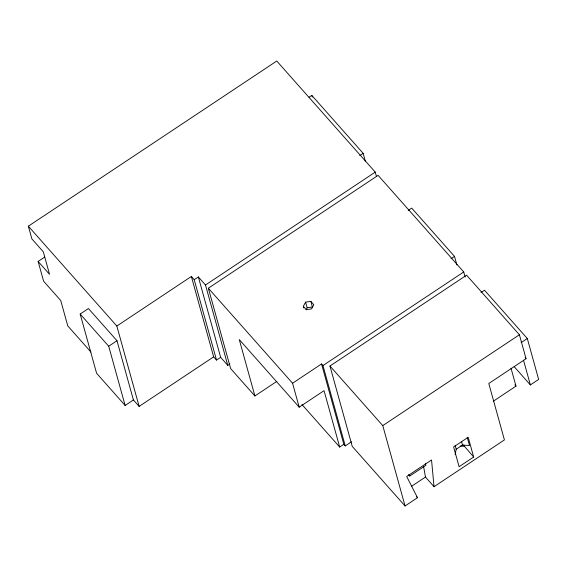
<?xml version="1.0" encoding="UTF-8"?>
<svg xmlns="http://www.w3.org/2000/svg" width="567" height="567" viewBox="0 0 567 567"><rect width="100%" height="100%" fill="white"/><g stroke="black" fill="none" stroke-linecap="round" stroke-linejoin="round"><path stroke-width="0.85" d="M455.117 454.373L456.215 449.255L455.074 445.145M303.331 306.322L305.585 302.147L310.822 301.339L313.806 304.706L311.552 308.88L306.308 309.688L303.331 306.322L303.777 307.931M306.017 309.873L307.151 307.789L305.585 302.147M44.729 257.057L38.124 261.451L49.542 274.329L43.29 251.769L31.872 238.891L28.35 226.198L276.767 61.023L375.248 172.127L376.424 176.358M309.036 97.219L311.8 95.384L363.178 153.352L365.304 161.014M133.415 399.962L125.137 405.469L96.596 373.263L80.167 314.04L88.452 308.54L116.993 340.739L133.415 399.962L139.128 406.404L213.653 356.849L191.363 276.476L116.837 326.032L139.128 406.404M359.726 155.642L363.178 153.352M198.358 276.944L220.648 357.316L216.509 360.073L194.219 279.701L198.358 276.944L205.495 284.995L227.785 365.368L229.855 363.993M125.137 405.469L108.715 346.246L116.993 340.739M205.495 284.995L375.248 172.127M276.824 381.385L254.902 395.964L230.641 368.585L208.351 288.22L378.104 175.352L463.735 271.962L465.146 277.036M408.254 210.392L411.706 208.096L454.521 256.404L456.882 264.924M451.07 258.694L454.521 256.404M321.539 363.95L343.829 444.322L339.69 447.072L324.048 390.67L299.206 407.191L292.558 383.221L321.539 363.95L322.97 365.559L345.253 445.931L351.469 441.799M322.97 365.559L463.735 271.962M434.038 486.706L431.537 459.986L406.695 476.5L417.482 497.72L405.058 505.977L352.249 446.399L329.959 366.027L466.591 275.179L519.4 334.757L526.048 358.727L488.782 383.505L504.424 439.907L434.038 486.706L425.477 477.045L423.641 466.776M481.043 292.508L484.494 290.219L527.31 338.52L538.65 379.415L530.372 384.922L514.163 366.636M405.058 505.977L382.768 425.604L519.4 334.757M521.101 342.652L527.31 338.52M493.347 401.209L515.998 386.148L511.016 368.181M408.58 474.714L409.75 476.032L425.895 465.294L425.448 463.678M456.215 449.255L462.509 445.067L469.504 445.534L467.222 437.313M411.699 486.21L425.477 477.045M473.672 457.016L459.093 466.705L453.621 446.966L468.193 437.277L473.672 457.016L463.324 445.003M307.151 307.789L312.389 306.981L310.822 301.339M460.057 446.031L464.175 446.307M525.113 357.678L526.048 358.727M514.843 384.844L515.998 386.148M329.959 366.027L382.768 425.604M416.412 496.515L417.482 497.72M208.351 288.22L292.558 383.221M343.829 444.322L345.253 445.931M191.363 276.476L194.219 279.701M301.956 404.505L339.69 447.072M299.206 407.191L239.26 339.562L254.902 395.964M220.648 357.316L227.785 365.368M213.653 356.849L216.509 360.073M28.35 226.198L116.837 326.032M80.167 314.04L108.715 346.246M90.961 352.057L67.764 325.89L60.726 300.51L43.602 281.189L38.124 261.451M523.504 360.165L530.372 384.922M461.595 441.778L462.509 445.067M311.8 95.384L312.268 97.085M409.303 474.416L409.75 476.032"/></g></svg>
